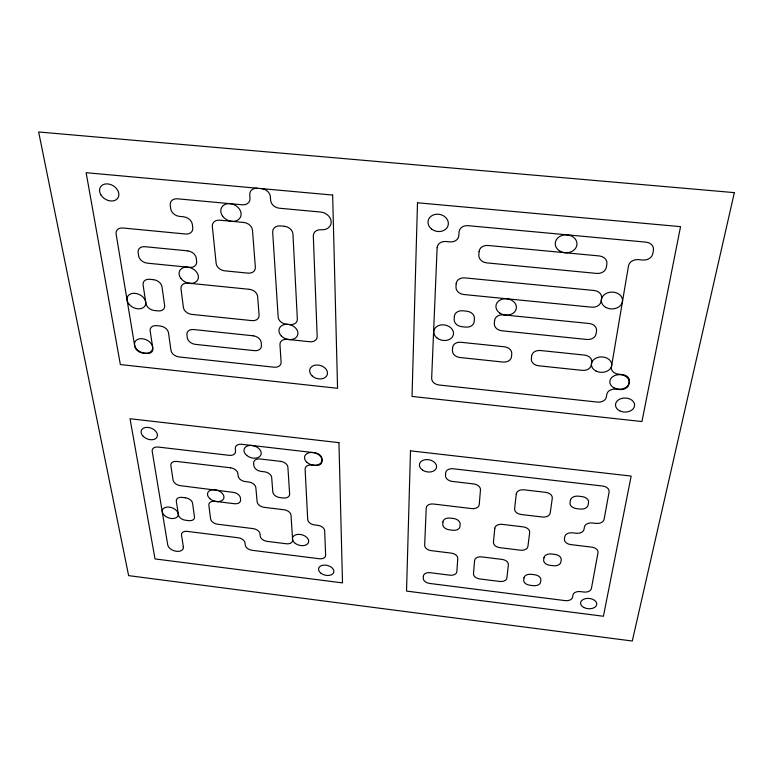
<?xml version="1.0" encoding="UTF-8"?>
<svg xmlns="http://www.w3.org/2000/svg" width="773" height="773" viewBox="0 0 773 773"><rect width="100%" height="100%" fill="white"/><g stroke="black" fill="none" stroke-linecap="round" stroke-linejoin="round"><path stroke-width="1.16" d="M183.356 546.917L181.52 535.003A6.561 4.145 18.7 0 1 187.182 531.389L238.171 537.757A6.571 4.203 17.1 0 1 245.041 542.955L245.263 545.139A6.561 4.203 16.7 0 0 252.075 550.289L319.346 558.753A6.59 4.261 14.4 0 0 325.626 555.217L324.679 530.722A6.725 4.435 14.7 0 0 317.877 525.35L314.572 524.944A6.773 4.493 14.9 0 1 307.712 519.533L305.113 469.201A7.044 4.86 15.6 0 1 311.78 465.008L315.249 465.414A7.102 4.938 15.7 0 0 322.003 461.181L321.897 458.64A7.121 4.957 15.7 0 0 314.698 452.736L241.659 444.282A7.092 4.87 18.6 0 0 235.282 448.582L235.543 451.113A7.073 4.831 19.1 0 1 229.243 455.355L158.078 447.045A7.015 4.667 21.3 0 0 152.184 451.248L167.751 544.975A8.117 5.063 18.9 0 0 176.563 551.333A8.117 5.063 18.9 0 0 183.327 546.743M257.448 188.245A8.571 6.938 26.3 0 0 249.727 194.767L250.008 198.381A8.551 6.87 27 0 1 242.384 204.806L177.384 198.796A8.493 6.599 29.2 0 0 170.224 205.135L170.678 208.662A8.474 6.58 29.1 0 0 179.558 216.411L183.559 216.788A8.387 6.484 28.1 0 1 192.361 224.479L192.757 227.929A8.368 6.455 28 0 1 185.646 234.016L122.781 227.996A8.319 6.203 29.6 0 0 116.105 234.016L134.792 346.507A7.624 5.401 24.7 0 0 142.937 353.048L146.532 353.445A7.624 5.401 24.6 0 0 152.851 348.449L150.146 330.834A7.72 5.556 24.7 0 1 156.59 325.646L160.272 326.032A7.72 5.566 24.6 0 1 168.495 332.776L170.978 350.391A7.614 5.459 23.4 0 0 179.036 356.942L274.086 367.204A7.614 5.614 19.3 0 0 281.101 362.208L279.952 344.555A7.711 5.778 19.1 0 1 287.112 339.357L309.828 341.743A7.788 5.904 18.3 0 0 317.181 336.506L313.307 235.949A8.358 6.764 20.7 0 1 321.201 229.755A10.561 8.629 21.4 0 0 331.182 221.832A10.561 8.629 21.4 0 0 320.553 212.034L279.304 208.217A8.542 6.957 24.8 0 1 270.618 200.275L270.376 196.661A8.571 6.947 26 0 0 261.603 188.622M410.492 450.833L406.53 591.084L603.413 616.255L631.164 476.091L410.492 450.833M417.497 202.777L412.028 396.433L641.957 421.546L680.549 226.644L417.497 202.777M423.372 576.185L423.275 578.33A6.619 4.271 10.4 0 0 429.624 583.431L565.16 600.621A6.773 4.329 5.8 0 0 572.58 597.21L572.938 595.065A6.812 4.348 5.3 0 1 580.446 591.606L583.828 592.031A6.86 4.416 5.1 0 0 591.413 588.543L597.993 552.647A7.073 4.686 4.5 0 0 591.799 547.149L570.716 544.588A7.092 4.744 5.1 0 1 564.425 539.061L564.792 536.713A7.112 4.764 5.1 0 1 572.59 532.829L576.136 533.254A7.17 4.841 4.8 0 0 584.03 529.35L584.436 526.954A7.208 4.86 4.2 0 1 592.418 522.983L596.012 523.418A7.266 4.938 3.9 0 0 604.08 519.408L609.105 492.014A7.43 5.15 3.4 0 0 602.64 486.043L453.104 468.747A7.228 5.082 9.7 0 0 445.635 473.018L445.49 475.559A7.208 5.063 9.7 0 0 452.331 481.434L473.743 483.937A7.179 4.996 8.8 0 1 480.477 489.782L479.241 504.585A7.092 4.88 8.9 0 1 471.82 508.605L433.382 504.015A7.005 4.783 10.5 0 0 426.223 508.006L424.667 545.303A6.802 4.503 10.4 0 0 431.179 550.637L451.335 553.13A6.773 4.454 9.7 0 1 457.761 558.444L456.843 571.672A6.696 4.358 9.7 0 1 449.925 575.189L430.136 572.696A6.628 4.28 10.4 0 0 423.372 576.185M437.132 247.698L431.653 378.364A7.711 5.817 10.7 0 0 439.025 384.993L597.51 402.095A7.943 5.904 2.2 0 0 606.341 397.119L606.844 394.191A7.991 5.933 1.4 0 1 615.781 389.138L619.762 389.563A8.068 6.039 0.9 0 0 628.826 384.461L629.367 381.466A8.088 6.058 0.8 0 0 622.42 374.586L618.4 374.171A8.145 6.165 0.6 0 1 611.385 367.243L628.497 265.854A8.764 7.054 -3.1 0 1 638.392 259.631L642.75 260.037A8.861 7.179 -4 0 0 652.779 253.747L653.436 250.162A8.889 7.218 -4.2 0 0 645.928 242.133L467.965 225.668A8.542 7.141 9.6 0 0 459.036 232.055L458.833 235.61A8.503 7.083 11 0 1 450.021 241.881L445.818 241.495A8.426 6.957 11.3 0 0 437.132 247.698M442.91 521.978L442.784 524.336A6.938 4.686 9.8 0 0 449.374 529.843L452.794 530.259A6.947 4.686 9.6 0 0 459.983 526.413L460.148 524.065A6.957 4.706 9.6 0 0 453.548 518.499L450.089 518.084A6.957 4.706 9.8 0 0 442.91 521.978M452.611 347.589L452.437 350.633A7.894 6.078 9.6 0 0 459.906 357.513L503.02 362.044A7.952 6.116 7 0 0 511.484 356.807L511.784 353.754A7.962 6.145 7 0 0 504.421 346.787L460.834 342.275A7.914 6.107 9.6 0 0 452.611 347.589M454.34 316.379L454.166 319.558A8.068 6.348 9.6 0 0 461.79 326.699L465.781 327.105A8.068 6.358 9.3 0 0 474.207 321.597L474.429 318.408A8.088 6.377 9.3 0 0 466.795 311.19L462.756 310.785A8.078 6.377 9.6 0 0 454.34 316.379M456.157 283.768L455.973 287.102A8.242 6.638 9.6 0 0 463.752 294.513L591.703 307.19A8.455 6.715 0.7 0 0 601.094 301.383L601.607 298.04A8.474 6.744 0.6 0 0 594.186 290.493L464.776 277.884A8.261 6.667 9.6 0 0 456.157 283.768M479.067 251.679L478.816 255.158A8.455 6.967 7.9 0 0 486.71 262.878L596.717 273.42A8.658 7.025 -0.4 0 0 606.351 267.294L606.892 263.806A8.677 7.054 -0.6 0 0 599.317 255.95L488.014 245.466A8.474 6.996 7.8 0 0 479.067 251.679M474.583 560.531L473.482 573.759A6.725 4.377 8.7 0 0 479.762 578.938L499.745 581.451A6.754 4.387 8 0 0 506.904 577.953L508.383 564.725A6.822 4.483 7.9 0 0 502.073 559.41L481.724 556.889A6.802 4.474 8.6 0 0 474.583 560.531M494.594 320.447L494.324 323.636A8.117 6.387 7 0 0 501.832 330.786L586.91 339.473A8.261 6.426 1.7 0 0 596.06 333.965L596.553 330.767A8.281 6.455 1.6 0 0 589.287 323.51L503.242 314.853A8.136 6.406 6.9 0 0 494.594 320.447M494.797 528.249L493.445 542.231A6.938 4.628 7.8 0 0 499.851 547.661L520.461 550.192A6.957 4.638 7.1 0 0 527.92 546.443L529.679 532.462A7.044 4.744 6.9 0 0 523.253 526.886L502.247 524.365A7.015 4.735 7.7 0 0 494.797 528.249M516.267 493.986L514.615 508.789A7.16 4.909 6.9 0 0 521.147 514.489L542.433 517.021A7.189 4.918 6 0 0 550.221 513.011L552.289 498.218A7.266 5.034 5.8 0 0 545.738 492.353L524.036 489.821A7.237 5.025 6.7 0 0 516.267 493.986M531.66 355.822L531.322 358.875A8.001 6.136 4.9 0 0 538.559 365.774L582.32 370.373A8.078 6.155 2.5 0 0 591.258 365.146L591.731 362.083A8.097 6.184 2.4 0 0 584.591 355.097L540.346 350.507A8.02 6.165 4.9 0 0 531.66 355.822M523.978 577.875L523.698 580.059A6.793 4.396 6.9 0 0 529.863 585.248L533.225 585.663A6.793 4.396 6.8 0 0 540.549 582.166L540.849 579.982A6.802 4.416 6.8 0 0 534.684 574.745L531.293 574.329A6.802 4.416 6.9 0 0 523.978 577.875M543.97 557.71L543.651 559.971A6.938 4.57 6.1 0 0 549.874 565.324L553.313 565.749A6.947 4.57 5.9 0 0 560.869 562.097L561.217 559.826A6.957 4.59 5.9 0 0 554.995 554.425L551.526 553.999A6.947 4.58 6 0 0 543.97 557.71M570.397 500.344L570.01 502.827A7.305 5.025 4.6 0 0 576.465 508.634L580.079 509.059A7.315 5.025 4.4 0 0 588.147 504.962L588.562 502.469A7.324 5.044 4.4 0 0 582.108 496.604L578.465 496.179A7.324 5.044 4.5 0 0 570.397 500.344M734.35 192.632L632.285 641.02L128.618 575.634L38.65 131.98L734.35 192.632M332.651 195.067L86.132 172.698L120.356 364.566L337.559 388.297L332.651 195.067M243.843 222.469L219.648 220.189A8.368 6.561 26.5 0 0 212.324 226.373L216.16 263.496A8.145 6.271 24.7 0 0 224.614 270.821L248.046 273.14A8.145 6.31 23.6 0 0 255.361 267.352L252.481 230.18A8.358 6.609 25.3 0 0 243.843 222.469M284.435 226.286L280.357 225.909A8.358 6.686 23.3 0 0 272.676 232.103L278.183 317.23A7.865 5.991 19.9 0 0 286.213 324.177L290.03 324.573A7.865 6 19.7 0 0 297.354 319.201L292.948 234.026A8.358 6.696 23 0 0 284.435 226.286M187.684 250.867L144.851 246.693A8.194 6.126 28.1 0 0 138.116 252.568L138.618 255.863A8.174 6.107 28 0 0 147.295 263.168L189.675 267.361A8.155 6.194 26.3 0 0 196.661 261.574L196.284 258.279A8.174 6.223 26.5 0 0 187.684 250.867M153.489 279.662L149.691 279.285A8.001 5.894 26.7 0 0 143.082 284.87L145.962 303.605A7.885 5.749 25.8 0 0 154.339 310.514L158.059 310.901A7.885 5.759 25.7 0 0 164.639 305.528L161.992 286.783A8.001 5.894 26.5 0 0 153.489 279.662M249.379 289.315L187.81 283.121A7.981 5.971 25.2 0 0 180.979 288.706L183.394 307.461A7.875 5.826 24.4 0 0 191.675 314.379L251.979 320.631A7.865 5.933 21.7 0 0 259.09 315.258L257.631 296.465A7.972 6.087 22.4 0 0 249.379 289.315M253.235 335.801L193.55 329.53A7.711 5.624 23.3 0 0 186.902 334.719L187.279 337.685A7.691 5.604 23.2 0 0 195.376 344.371L254.462 350.662A7.691 5.701 20.6 0 0 261.438 345.541L261.206 342.574A7.711 5.72 20.7 0 0 253.235 335.801M338.941 442.649L130.019 418.734L155.025 558.927L342.507 582.9L338.941 442.649M280.676 461.375L260.037 458.959A7.025 4.802 17.7 0 0 253.631 463.162L253.853 465.646A7.015 4.783 17.6 0 0 261.1 471.395L264.501 471.801A6.957 4.715 17.3 0 1 271.69 477.511L272.821 492.024A6.889 4.628 16.5 0 0 279.884 497.59L283.237 497.996A6.889 4.628 16.4 0 0 289.633 494.034L287.894 467.182A7.034 4.822 16.9 0 0 280.676 461.375M230.586 467.791L176.785 461.442A6.947 4.609 20.4 0 0 170.852 465.559L173.084 480.11A6.86 4.512 20 0 0 180.312 485.657L233.253 492.362A6.822 4.503 18 0 1 240.384 497.889L240.587 499.851A6.802 4.493 18 0 1 234.49 503.725L214.788 501.339A6.754 4.406 18.4 0 0 208.836 505.184L210.604 518.915A6.677 4.319 18.1 0 0 217.619 524.22L253.148 528.616A6.638 4.29 16.8 0 1 260.037 533.901L260.24 536.124A6.628 4.29 16.3 0 0 267.081 541.361L286.435 543.777A6.638 4.309 15.6 0 0 292.619 540.153L291.006 515.205A6.773 4.483 16 0 0 284.058 509.755L264.173 507.339A6.812 4.532 16.9 0 1 257.138 501.861L255.844 487.618A6.889 4.609 17.7 0 0 248.684 481.994L245.331 481.598A6.938 4.677 18 0 1 238.113 475.936L237.862 473.501A6.947 4.677 18.5 0 0 230.586 467.791M185.385 497.764L182.128 497.368A6.744 4.367 19.5 0 0 176.331 501.223L178.437 514.953A6.667 4.28 19.2 0 0 185.53 520.248L188.728 520.644A6.667 4.28 19.1 0 0 194.496 516.924L192.554 503.194A6.744 4.377 19.4 0 0 185.385 497.764M222.663 216.237A10.571 8.387 26.7 0 0 240.2 217.6A10.571 8.387 26.7 0 0 229.958 203.657A10.571 8.387 26.7 0 0 222.663 216.237M136.444 348.903A9.537 6.764 24.7 0 0 152.059 350.343A9.537 6.764 24.7 0 0 142.251 338.709A9.537 6.764 24.7 0 0 136.444 348.903M312.253 376.016A9.112 6.754 17 0 0 327.201 374.876A9.112 6.754 17 0 0 316.244 365.011A9.112 6.754 17 0 0 312.253 376.016M100.954 194.951A10.31 7.788 32.1 0 0 117.689 198.294A10.31 7.788 32.1 0 0 108.983 184.09A10.31 7.788 32.1 0 0 100.954 194.951M307.103 462.486A8.889 6.184 15.7 0 0 321.665 461.655A8.889 6.184 15.7 0 0 310.949 452.466A8.889 6.184 15.7 0 0 307.103 462.486M321.172 573.402A7.817 4.996 14 0 0 333.752 572.349A7.817 4.996 14 0 0 323.723 565.121A7.817 4.996 14 0 0 321.172 573.402M143.189 436.33A8.542 5.74 22 0 0 157.074 436.996A8.542 5.74 22 0 0 147.498 427.372A8.542 5.74 22 0 0 143.189 436.33M583.789 607.462A8.145 5.169 5.1 0 0 596.727 604.621A8.145 5.169 5.1 0 0 585.47 598.65A8.145 5.169 5.1 0 0 583.789 607.462M422.454 470.013A8.667 6.126 10.8 0 0 436.455 467.694A8.667 6.126 10.8 0 0 425.082 459.722A8.667 6.126 10.8 0 0 422.454 470.013M431.556 229.04A10.262 8.609 12.2 0 0 448.205 225.078A10.262 8.609 12.2 0 0 434.784 214.488A10.262 8.609 12.2 0 0 431.556 229.04M619.733 410.83A9.556 7.034 1.1 0 0 634.585 405.583A9.556 7.034 1.1 0 0 620.854 398.675A9.556 7.034 1.1 0 0 619.733 410.83M596.012 371.021A10.155 7.711 1.5 0 0 611.714 365.165A10.155 7.711 1.5 0 0 596.998 357.686A10.155 7.711 1.5 0 0 596.012 371.021M614.12 387.911A9.691 7.257 0.9 0 0 629.164 382.442A9.691 7.257 0.9 0 0 615.211 375.369A9.691 7.257 0.9 0 0 614.12 387.911M181.017 278.58A10.088 7.595 25.7 0 0 197.637 279.99A10.088 7.595 25.7 0 0 187.578 267.158A10.088 7.595 25.7 0 0 181.017 278.58M129.052 304.224A9.875 7.16 26.5 0 0 145.15 305.635A9.875 7.16 26.5 0 0 134.985 293.325A9.875 7.16 26.5 0 0 129.052 304.224M281.362 335.994A9.74 7.353 19.4 0 0 297.47 335.569A9.74 7.353 19.4 0 0 286.474 324.302A9.74 7.353 19.4 0 0 281.362 335.994M295.305 543.429A8.31 5.411 15.2 0 0 308.591 542.202A8.31 5.411 15.2 0 0 297.818 534.394A8.31 5.411 15.2 0 0 295.305 543.429M164.63 515.63A8.348 5.334 19.7 0 0 178.07 515.736A8.348 5.334 19.7 0 0 168.07 507.049A8.348 5.334 19.7 0 0 164.63 515.63M209.802 498.604A8.513 5.604 18.6 0 0 223.668 498.672A8.513 5.604 18.6 0 0 213.677 489.696A8.513 5.604 18.6 0 0 209.802 498.604M246.742 455.442A8.861 6.097 18.2 0 0 261.023 454.592A8.861 6.097 18.2 0 0 250.066 445.422A8.861 6.097 18.2 0 0 246.742 455.442M560.319 251.351A10.87 8.986 1.4 0 0 576.967 244.21A10.87 8.986 1.4 0 0 561.034 235.804A10.87 8.986 1.4 0 0 560.319 251.351M499.783 313.075A10.271 8.174 6.6 0 0 516.306 308.572A10.271 8.174 6.6 0 0 502.421 299.141A10.271 8.174 6.6 0 0 499.783 313.075M437.189 338.12A9.962 7.769 10.7 0 0 453.365 334.825A9.962 7.769 10.7 0 0 440.368 325.046A9.962 7.769 10.7 0 0 437.189 338.12M606.061 307.538A10.629 8.416 -0.5 0 0 622.536 300.987A10.629 8.416 -0.5 0 0 607.192 292.986A10.629 8.416 -0.5 0 0 606.061 307.538"/></g></svg>
